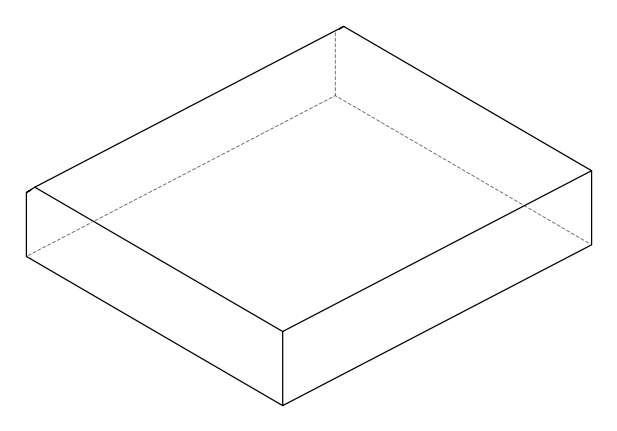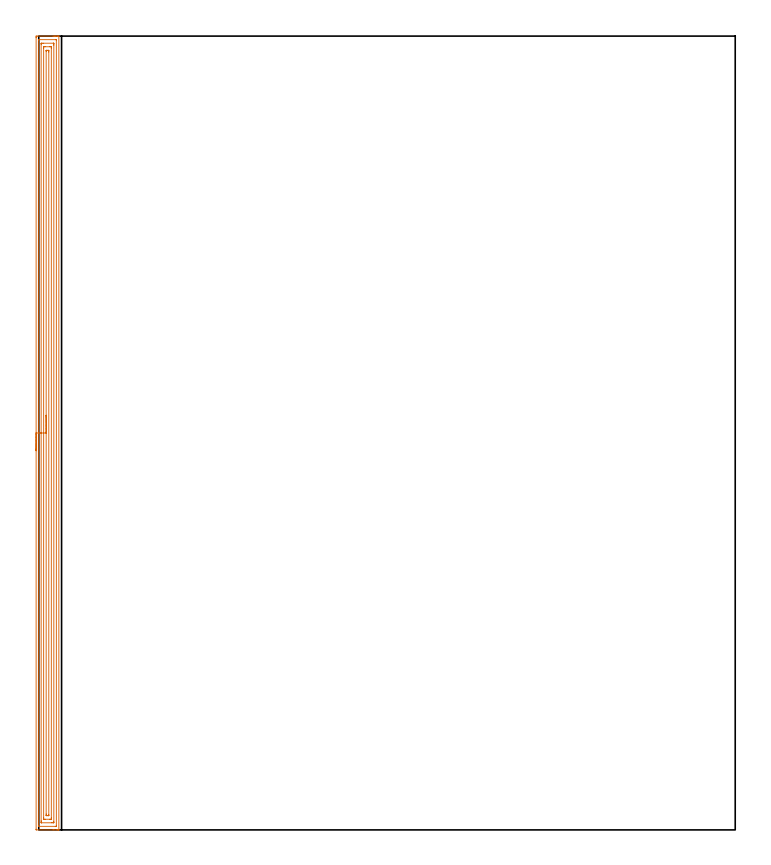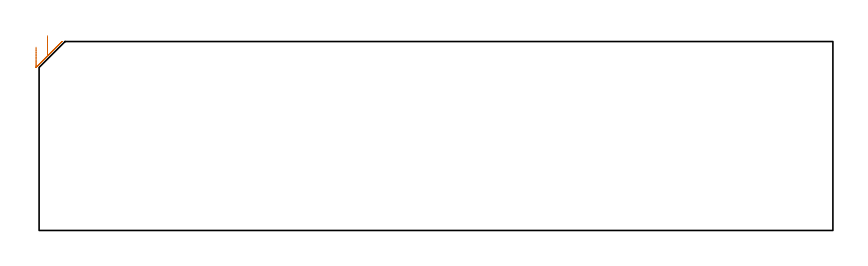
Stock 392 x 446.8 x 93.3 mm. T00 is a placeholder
(PLAN: 1 operations, 0 tool changes, 18.1 min)
(1 AREA_MILL | FG_CHAMFER_SURFACE | UGT0205_001 | 18.11 min | 36599 mm3)
(TOOL UGT0205_001 | Chamfer Mill 20 x 3 x 45 deg. | D20 FL50 Z2)
(OP 1 AREA_MILL)
G17 G21 G94 G90
T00 M6
G54
G17 G0 G90 X-1.5 Y213.4 S1061 M3
G43 Z103.3 H0
Z90.5
G94 G1 Y213.438 Z89.628 F250.
Y213.552 Z88.764
Y213.741 Z87.912
Y214.003 Z87.08
Y214.337 Z86.274
Y214.74 Z85.5
Y215.208 Z84.764
Y215.739 Z84.072
Y216.329 Z83.429
Y216.972 Z82.84
Y217.664 Z82.308
Y218.4 Z81.84
Y219.174 Z81.437
Y219.98 Z81.103
Y220.812 Z80.841
Y221.663 Z80.652
Y222.528 Z80.538
Y223.4 Z80.5
Y445.896
X-1.499 Y446.188 Z80.501
X-1.493 Y446.783 Z80.504
X-1.492 Y446.793 Z80.506
X-0.899 Y446.8 Z81.098
X8.022 Z90.017
X8.583 Z90.58
X8.915 Z90.911
X9.476 Z91.472
X9.807 Z91.802
X10.469 Z92.469
X10.854 Z92.853
X11.245 Y446.792 Z93.237
X11.297 Y446.79 Z93.288
X11.3 Y446.634 Z93.3
Y0.166
X11.297 Y0.009 Z93.288
X11.285 Y0.007 Z93.276
X11.244 Y0.004 Z93.235
X10.854 Y0. Z92.853
X10.469 Z92.468
X9.807 Z91.802
X8.584 Z90.581
X8.022 Z90.017
X-1.18 Y0.001 Z80.817
X-1.492 Y0.01 Z80.506
X-1.499 Y0.32 Z80.499
Y0.338
X-1.5 Y223.4 Z80.5
X-0.086 Z81.914
Y444.481
X-0.084 Y444.56 Z81.916
X-0.079 Y444.718 Z81.921
X-0.075 Y444.791 Z81.925
X-0.056 Y444.794 Z81.944
X-0.007 Y444.797 Z81.993
X0.488 Y444.8 Z82.488
X9.409 Z91.409
X9.807 Y444.797 Z91.807
X9.863 Y444.794 Z91.863
X9.874 Y444.791 Z91.874
X9.879 Y444.743 Z91.879
X9.883 Y444.639 Z91.883
X9.885 Y444.481 Z91.885
X9.886 Y444.402 Z91.886
X9.885 Y2.319 Z91.885
X9.884 Y2.24 Z91.884
X9.879 Y2.083 Z91.879
X9.875 Y2.009 Z91.875
X9.856 Y2.006 Z91.856
X9.807 Y2.003 Z91.807
X9.312 Y2. Z91.312
X0.391 Z82.391
X-0.007 Y2.003 Z81.993
X-0.063 Y2.006 Z81.937
X-0.074 Y2.009 Z81.926
X-0.079 Y2.057 Z81.921
X-0.083 Y2.161 Z81.917
X-0.085 Y2.319 Z81.915
X-0.086 Y2.398 Z81.914
Y223.4
X1.328 Z83.328
X1.329 Y442.172 Z83.329
X1.33 Y442.616 Z83.33
X1.333 Y442.728 Z83.333
X1.335 Y442.776 Z83.335
X1.41 Y442.79 Z83.41
X1.596 Y442.798 Z83.596
X1.777 Y442.799 Z83.777
X2.486 Y442.8 Z84.486
X8.206 Y442.799 Z90.206
X8.329 Y442.796 Z90.329
X8.426 Y442.79 Z90.426
X8.465 Y442.783 Z90.465
X8.467 Y442.765 Z90.467
X8.469 Y442.616 Z90.469
X8.471 Y442.167 Z90.471
Y441.723
Y4.628
X8.469 Y4.184 Z90.469
X8.467 Y4.072 Z90.467
X8.465 Y4.024 Z90.465
X8.389 Y4.01 Z90.389
X8.204 Y4.002 Z90.204
X8.022 Y4.001 Z90.022
X7.314 Y4. Z89.314
X1.594 Y4.001 Z83.594
X1.471 Y4.004 Z83.471
X1.374 Y4.01 Z83.374
X1.335 Y4.017 Z83.335
X1.333 Y4.035 Z83.333
X1.331 Y4.184 Z83.331
X1.329 Y4.633 Z83.329
Y5.077
X1.328 Y223.4 Z83.328
X2.743 Z84.743
Y439.937
X2.749 Y440.751 Z84.749
X2.759 Y440.79 Z84.759
X2.808 Y440.795 Z84.808
X2.915 Y440.798 Z84.915
X3.131 Y440.8 Z85.131
X3.562 Z85.562
X6.238 Z88.238
X6.683 Z88.683
X6.89 Y440.798 Z88.89
X6.993 Y440.795 Z88.993
X7.041 Y440.79 Z89.041
X7.05 Y440.761 Z89.05
X7.057 Y440.011 Z89.057
Y439.937
Y6.863
X7.051 Y6.049 Z89.051
X7.041 Y6.01 Z89.041
X6.992 Y6.005 Z88.992
X6.885 Y6.002 Z88.885
X6.669 Y6. Z88.669
X6.238 Z88.238
X3.562 Z85.562
X3.117 Z85.117
X2.91 Y6.002 Z84.91
X2.807 Y6.005 Z84.807
X2.759 Y6.01 Z84.759
X2.75 Y6.039 Z84.75
X2.743 Y6.789 Z84.743
Y6.863
Y223.4
X4.157 Z86.157
Y438.151
X4.158 Y438.447 Z86.158
X4.162 Y438.745 Z86.162
X4.164 Y438.78 Z86.164
X4.173 Y438.79 Z86.173
X4.211 Y438.794 Z86.211
X4.292 Y438.798 Z86.292
X4.454 Y438.799 Z86.454
X4.698 Y438.8 Z86.698
X5.346 Y438.799 Z87.346
X5.594 Y438.796 Z87.594
X5.63 Y438.79 Z87.63
X5.636 Y438.781 Z87.636
X5.639 Y438.751 Z87.639
X5.642 Y438.151 Z87.642
X5.643 Y437.854 Z87.643
Y8.649
X5.642 Y8.353 Z87.642
X5.638 Y8.055 Z87.638
X5.636 Y8.02 Z87.636
X5.627 Y8.01 Z87.627
X5.589 Y8.006 Z87.589
X5.508 Y8.003 Z87.508
X5.346 Y8.001 Z87.346
X5.102 Y8. Z87.102
X4.454 Y8.001 Z86.454
X4.206 Y8.004 Z86.206
X4.17 Y8.01 Z86.17
X4.164 Y8.019 Z86.164
X4.161 Y8.049 Z86.161
X4.158 Y8.649 Z86.158
X4.157 Y8.946 Z86.157
Y223.4
Y224.271 Z86.195
Y225.136 Z86.309
Y225.988 Z86.498
Y226.82 Z86.76
Y227.626 Z87.094
Y228.4 Z87.497
Y229.136 Z87.965
Y229.828 Z88.496
Y230.471 Z89.086
Y231.06 Z89.729
Y231.591 Z90.421
Y232.06 Z91.157
Y232.463 Z91.931
Y232.797 Z92.737
Y233.059 Z93.569
Y233.248 Z94.42
Y233.362 Z95.285
Y233.4 Z96.157
G0 Z103.3
M5
M2
